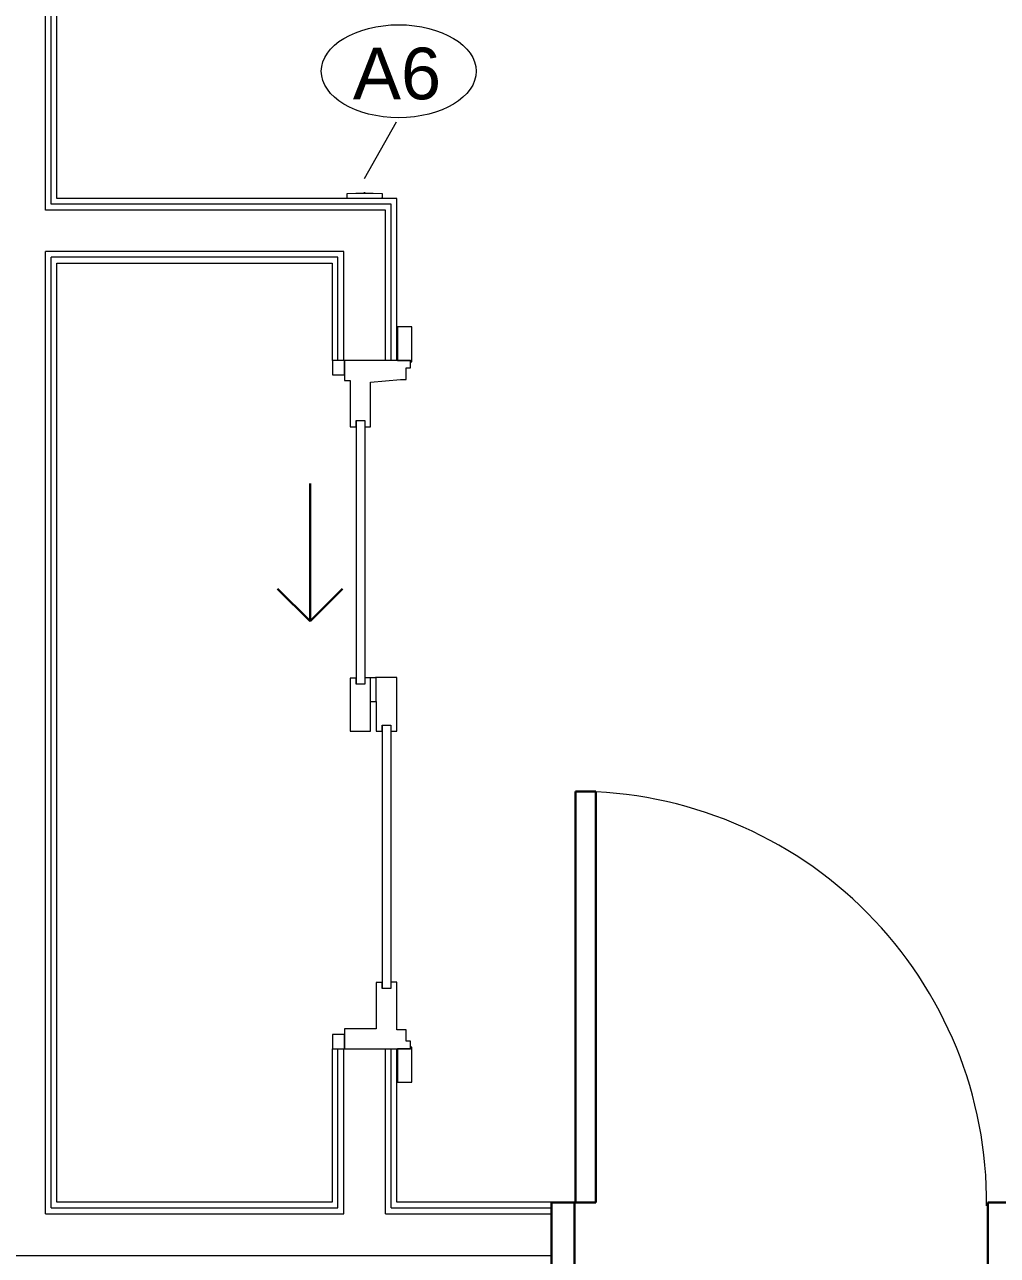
# Model space of a CAD drawing. Header units: inches. Extents: x -1159 to 2819, y -194 to 4438.
# Drawn here: x -354 to -269.2, y 351.2 to 458.5 of the extents above; entities that cross this region are included whole.
import ezdxf

# ---------------------------------------------------------------- set-up
doc = ezdxf.new("R2010")
doc.units = ezdxf.units.IN
doc.header["$MEASUREMENT"] = 0
for name, color, linetype, lineweight in [('A-DETL-GENF', 92, 'Continuous', 9), ('A-DOOR', 31, 'Continuous', 18), ('A-DOOR-FRAM', 31, 'Continuous', 30), ('A-DOOR-GLAZ', 31, 'Continuous', 9), ('A-DOOR-OPNG', 31, 'Continuous', 30), ('A-WALL', 113, 'Continuous', 18), ('I-WALL', 2, 'Continuous', 18), ('Q-SPCQ', 91, 'Continuous', 9), ('Q-SPCQ-IDEN', 132, 'Continuous', 9)]:
    doc.layers.add(name, color=color, linetype=linetype, lineweight=lineweight)
doc.styles.add('Arial', font='arial.ttf', dxfattribs={"height": 4.5})

# ---------------------------------------------------------------- blocks, each defined once
blk = doc.blocks.new('Single Flush - D1 3_ X 8_-8250001-3RD FLOOR - POWER _ SIGNAL B')
at = {"layer": 'A-DOOR', "lineweight": 30}
for p, q in [((16.15625, -2.8125), (17.90625, -2.8125)), ((16.15625, -38.625), (16.15625, -2.8125)), ((17.90625, -2.8125), (17.90625, -38.625)), ((17.90625, -38.625), (16.15625, -38.625))]:
    blk.add_line(p, q, dxfattribs=at)
at = {"layer": 'A-DOOR', "lineweight": 9}
blk.add_arc((17.90625, -2.8125), 35.8125, 179.5, 270, dxfattribs=at)
at = {"layer": 'A-DOOR-FRAM'}
for p, q in [((-20, 2.9375), (-20, -2.8125)), ((-20, 2.9375), (-18, 2.9375)), ((-18, 2.9375), (-18, -2.8125)), ((18.000004, 2.9375), (18.000004, -2.8125)), ((18.000004, 2.9375), (20.000004, 2.9375)), ((20.000004, 2.9375), (20.000004, -2.8125)), ((-20, -2.8125), (-18, -2.8125)), ((18.000004, -2.8125), (20.000004, -2.8125))]:
    blk.add_line(p, q, dxfattribs=at)
blk = doc.blocks.new('Door-Sliding-JELD-WEN-2_Panel-Stationary_Active-Wide_Stile-EpicVue - D6 5_ X 8_-8222142-3RD FLOOR - POWER _ SIGNAL B')
at = {"layer": 'A-DETL-GENF'}
for p, q in [((-29.86, 4.12), (-32.91, 4.12)), ((-32.91, 4.12), (-32.91, 2.86)), ((-30, 2.86), (-30, 4.04)), ((-30, 4.04), (-29.86, 4.04)), ((-29.34, 4.01), (-30, 4.01)), ((-30, 4.01), (-30, -1.74)), ((-29.86, 4.04), (-29.86, 4.12)), ((-29.34, 3.61), (-29.34, 4.01)), ((-28.34, 3.61), (-29.34, 3.61)), ((-28.34, 3.12), (-28.34, 3.61)), ((29.34, 3.61), (28.33, 3.61)), ((28.33, 3.61), (28.33, 2.8)), ((30, 4.01), (29.34, 4.01)), ((29.34, 4.01), (29.34, 3.61)), ((29.86, 4.12), (29.86, 4.04)), ((32.91, 4.12), (29.86, 4.12)), ((29.86, 4.04), (30, 4.04)), ((30, 4.04), (30, 2.86)), ((30, -1.74), (30, 4.01)), ((32.91, 2.86), (32.91, 4.12)), ((-32.91, 2.86), (-30, 2.86)), ((-28.11, 0.52), (-28.34, 3.12)), ((2.32, 2.8), (-2.37, 2.8)), ((-2.37, 2.8), (-2.37, 0.96)), ((1.78, 1.54), (1.78, 2.29)), ((1.78, 2.29), (2.32, 2.29)), ((2.32, 2.29), (2.32, 2.8)), ((24.2, 2.8), (24.2, 2.29)), ((28.33, 2.8), (24.2, 2.8)), ((24.2, 2.29), (24.75, 2.29)), ((24.75, 2.29), (24.75, 1.54)), ((30, 2.86), (32.91, 2.86)), ((2.31, 1.54), (1.78, 1.54)), ((2.31, 1.01), (2.31, 1.54)), ((24.75, 1.54), (24.21, 1.54)), ((24.21, 1.54), (24.21, 1.01)), ((-24.21, 0.52), (-28.11, 0.52)), ((-24.75, -0.74), (-24.75, 0.01)), ((-24.75, 0.01), (-24.21, 0.01)), ((-24.21, 0.01), (-24.21, 0.52)), ((-2.37, 0.96), (-2.32, 0.96)), ((-2.32, 1.01), (-2.32, 0.96)), ((-0.28, 1.01), (-2.32, 1.01)), ((-2.32, 0.96), (-2.32, 0.01)), ((-0.28, 0.52), (-2.32, 0.52)), ((-2.32, 0.01), (-1.78, 0.01)), ((-1.78, 0.01), (-1.78, -0.74)), ((-0.28, 0.52), (-0.28, 1.01)), ((-0.28, 1.01), (2.31, 1.01)), ((2.31, 0.52), (-0.28, 0.52)), ((2.31, -1.27), (2.31, 0.52)), ((24.21, 1.01), (28.25, 1.01)), ((28.25, 1.01), (28.25, -1.74)), ((-24.22, -0.74), (-24.75, -0.74)), ((-24.22, -1.27), (-24.22, -0.74)), ((-1.78, -0.74), (-2.31, -0.74)), ((-2.31, -0.74), (-2.31, -1.27)), ((-30, -1.74), (-28.25, -1.74)), ((-28.25, -1.74), (-28.25, -1.27)), ((-28.25, -1.27), (-24.22, -1.27)), ((-2.31, -1.27), (2.31, -1.27)), ((28.25, -1.74), (30, -1.74))]:
    blk.add_line(p, q, dxfattribs=at)
at = {"layer": 'A-DOOR-FRAM', "lineweight": 9}
for p, q in [((-28.75, -1.74), (-30, -1.74)), ((-30, -1.74), (-30, -2.81)), ((-28.75, -2.81), (-28.75, -1.74)), ((28.75, -1.74), (28.75, -2.81)), ((30, -1.74), (28.75, -1.74)), ((30, -2.81), (30, -1.74)), ((-30, -2.81), (-28.75, -2.81)), ((28.75, -2.81), (30, -2.81))]:
    blk.add_line(p, q, dxfattribs=at)
at = {"layer": 'A-DOOR-GLAZ'}
for p, q in [((1.78, 2.29), (24.75, 2.29)), ((1.78, 1.54), (24.75, 1.54)), ((-24.75, 0.01), (-1.78, 0.01)), ((-24.75, -0.74), (-1.78, -0.74))]:
    blk.add_line(p, q, dxfattribs=at)
at = {"layer": 'A-DOOR-OPNG'}
for p, q in [((-10.1, -1.92), (-7.27, -4.75)), ((-7.27, -4.75), (-19.27, -4.75)), ((-10.1, -7.58), (-7.27, -4.75))]:
    blk.add_line(p, q, dxfattribs=at)
blk = doc.blocks.new('HVAC_Other_LK-Systems_Room-Thermostat-S1-Dti-24V-NO - Room Thermostat S1 Dti 24V NO-6786672-3RD FLOOR - POWER _ SIGNAL B')
at = {"layer": 'A-DETL-GENF'}
for p, q in [((-1.55, 0.12), (-1.55, -0.05)), ((-1.48, 0.12), (-1.55, 0.12)), ((-1.48, 0.12), (-1.55, 0.12)), ((-1.55, 0.12), (-1.55, -0.23)), ((-1.48, 0.19), (-1.48, 0.12)), ((-1.48, 0.19), (-1.48, 0.12)), ((1.48, 0.12), (1.48, 0.19)), ((1.48, 0.12), (1.48, 0.19)), ((1.55, 0.12), (1.48, 0.12)), ((1.55, 0.12), (1.48, 0.12)), ((1.55, -0.23), (1.55, 0.12)), ((1.55, -0.23), (1.55, 0.12)), ((-1.55, -0.05), (-1.55, -0.23)), ((-1.55, -0.23), (-0.76, -0.25)), ((-1.55, -0.23), (-0.76, -0.25)), ((-0.76, -0.25), (0, -0.26)), ((-0.76, -0.25), (-0.06, -0.26)), ((-0.06, -0.26), (-0.06, -0.3)), ((-0.06, -0.3), (0.06, -0.3)), ((-0.06, -0.3), (0.06, -0.3)), ((0, -0.26), (0.76, -0.25)), ((0.06, -0.26), (0.76, -0.25)), ((0.06, -0.3), (0.06, -0.26)), ((0.06, -0.3), (0.06, -0.26)), ((0.76, -0.25), (1.55, -0.23)), ((0.76, -0.25), (1.55, -0.23))]:
    blk.add_line(p, q, dxfattribs=at)
blk = doc.blocks.new('Appliance_Specialty Equipment Tag - Standard-3515593-3RD FLOOR - POWER _ SIGNAL B')
at = {"layer": 'Q-SPCQ-IDEN'}
blk.add_ellipse((-0.0499, 0.0037), major_axis=(-0.1406, 0), ratio=0.600473, dxfattribs=at)

msp = doc.modelspace()

# ---------------------------------------------------------------- linework, layer by layer
at = {"layer": 'A-WALL'}
for p, q in [((-352.2, 442.33), (-352.2, 543.68)), ((-351.7, 442.83), (-351.7, 543.68)), ((-322.57, 442.33), (-352.2, 442.33)), ((-322.07, 442.83), (-351.7, 442.83)), ((-322.57, 429.23), (-322.57, 442.33)), ((-322.07, 429.23), (-322.07, 442.83)), ((-326.2, 438.71), (-352.2, 438.71)), ((-352.2, 354.86), (-352.2, 438.71)), ((-326.2, 429.23), (-326.2, 438.71)), ((-326.7, 438.21), (-351.7, 438.21)), ((-351.7, 355.36), (-351.7, 438.21)), ((-326.7, 429.23), (-326.7, 438.21)), ((-326.7, 355.36), (-326.7, 369.23)), ((-326.2, 354.86), (-326.2, 369.23)), ((-322.57, 354.86), (-322.57, 369.23)), ((-322.07, 355.36), (-322.07, 369.23)), ((-351.7, 355.36), (-326.7, 355.36)), ((-322.07, 355.36), (-308.08, 355.36)), ((-352.2, 354.86), (-326.2, 354.86)), ((-322.57, 354.86), (-308.08, 354.86)), ((-397.82, 351.23), (-308.08, 351.23))]:
    msp.add_line(p, q, dxfattribs=at)
at = {"layer": 'I-WALL'}
for p, q in [((-351.2, 443.33), (-351.2, 543.68)), ((-321.57, 443.33), (-351.2, 443.33)), ((-321.57, 429.23), (-321.57, 443.33)), ((-351.2, 437.71), (-327.2, 437.71)), ((-351.2, 355.86), (-351.2, 437.71)), ((-327.2, 437.71), (-327.2, 429.23)), ((-327.2, 369.23), (-327.2, 355.86)), ((-321.57, 355.86), (-321.57, 369.23)), ((-327.2, 355.86), (-351.2, 355.86)), ((-308.08, 355.86), (-321.57, 355.86)), ((-308.08, 350.23), (-308.08, 355.86))]:
    msp.add_line(p, q, dxfattribs=at)
at = {"layer": 'Q-SPCQ-IDEN'}
msp.add_line((-324.38, 445.09), (-321.61, 450.02), dxfattribs=at)

# ---------------------------------------------------------------- block references
at = {"layer": 'A-DOOR'}
for name, p, rotation in [('Door-Sliding-JELD-WEN-2_Panel-Stationary_Active-Wide_Stile-EpicVue - D6 5_ X 8_-8222142-3RD FLOOR - POWER _ SIGNAL B', (-324.38, 399.23), 269.9999999999999), ('Single Flush - D1 3_ X 8_-8250001-3RD FLOOR - POWER _ SIGNAL B', (-288.08, 353.04), 180)]:
    msp.add_blockref(name, p, dxfattribs=dict(at, rotation=rotation))
at = {"layer": 'Q-SPCQ', "rotation": 180}
msp.add_blockref('HVAC_Other_LK-Systems_Room-Thermostat-S1-Dti-24V-NO - Room Thermostat S1 Dti 24V NO-6786672-3RD FLOOR - POWER _ SIGNAL B', (-324.38, 443.52), dxfattribs=at)
at = {"layer": 'Q-SPCQ-IDEN', "xscale": 47.99999999999997, "yscale": 47.99999999999997, "zscale": 47.99999999999997}
msp.add_blockref('Appliance_Specialty Equipment Tag - Standard-3515593-3RD FLOOR - POWER _ SIGNAL B', (-319.01, 454.25), dxfattribs=at)

# ---------------------------------------------------------------- texts
at = {"layer": 'Q-SPCQ-IDEN', "insert": (-325.4, 456.48), "char_height": 4.5, "width": 9.393, "attachment_point": 1, "style": 'Arial'}
msp.add_mtext('A6', dxfattribs=at)

doc.saveas('drawing.dxf')
